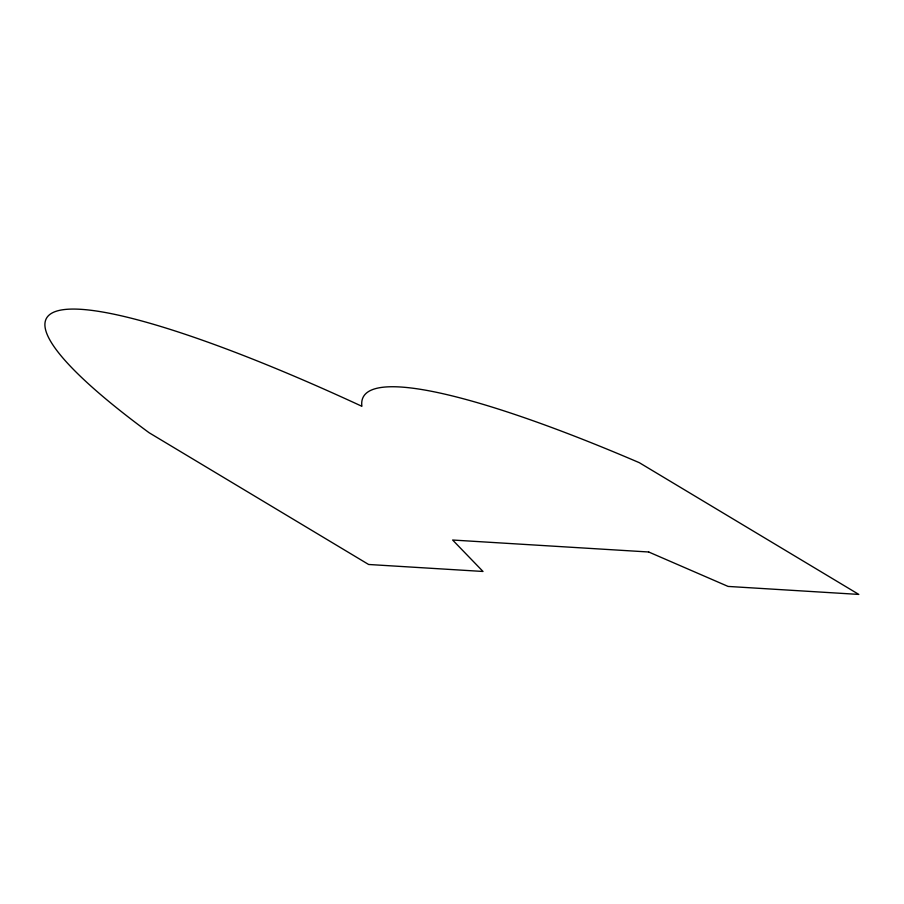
<?xml version="1.0" encoding="UTF-8"?>
<svg xmlns="http://www.w3.org/2000/svg" width="904" height="904" viewBox="0 0 904 904"><rect width="100%" height="100%" fill="white"/><g stroke="black" fill="none" stroke-linecap="round" stroke-linejoin="round"><path stroke-width="1.36" d="M648.699 551.994L452.633 540.027L483.007 571.464L368.629 564.48L149.126 432.745A462.306 73.122 27.8 0 1 361.894 406.291A500.658 79.179 27.8 0 1 639.297 462.678L858.8 594.414L728.093 586.425L648.699 551.994"/></g></svg>
